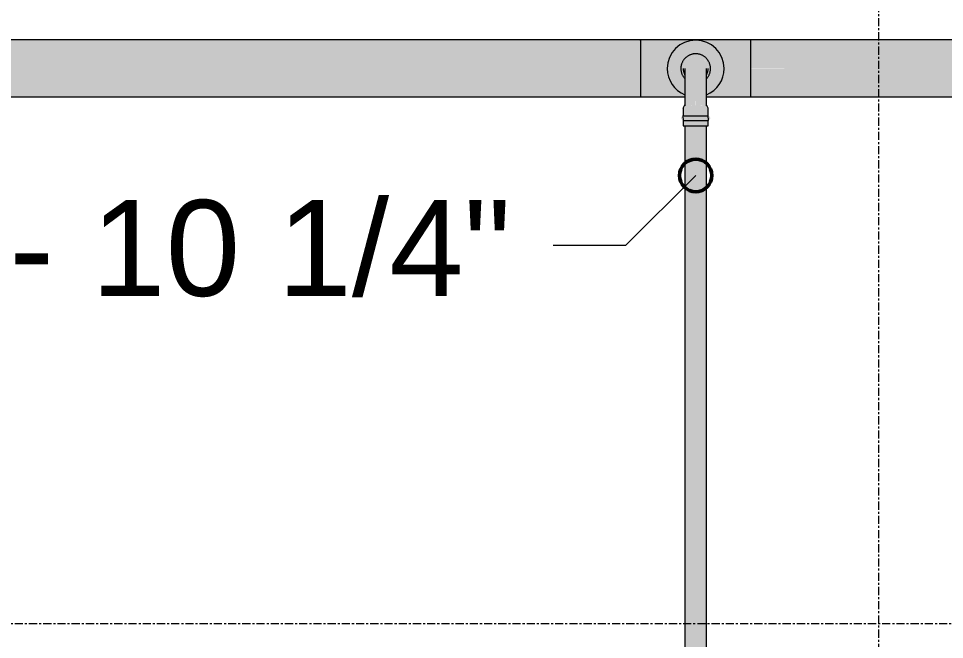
# Model space of a CAD drawing. Header units: inches. Extents: x -3679 to 241, y -496 to 1784.
# Drawn here: x -2848.9 to -2791.9, y 771 to 809.2 of the extents above; entities that cross this region are included whole.
import ezdxf

# ---------------------------------------------------------------- set-up
doc = ezdxf.new("R2010")
doc.units = ezdxf.units.IN
doc.header["$MEASUREMENT"] = 0
doc.linetypes.add('Grid Line', pattern=[0.875, 0.5, -0.125, 0.125, -0.125])
for name, color, linetype, lineweight in [('G-ANNO-DIMS', 251, 'Continuous', 9), ('P-PIPE', 1, 'Continuous', 9), ('S-GRID', 8, 'Continuous', 9)]:
    doc.layers.add(name, color=color, linetype=linetype, lineweight=lineweight)
doc.styles.add('Arial_1', font='arial.ttf', dxfattribs={"height": 5.901198})

# ---------------------------------------------------------------- blocks, each defined once
blk = doc.blocks.new('Victaulic-VicPress316-Elbow 90-45deg Style P568_P571 - Standard-1231055-LOWER PARKING')
at = {"layer": 'P-PIPE'}
for points in [[(-2807.904, 805.511), (-2807.904, 805.761), (-2807.927, 805.803), (-2807.993, 806.019), (-2808.012, 806.138), (-2807.92, 806.483), (-2807.757, 806.7), (-2807.602, 806.8), (-2807.537, 806.832), (-2807.362, 806.875), (-2807.285, 806.887), (-2807.246, 806.903), (-2807.246, 807.048), (-2807.413, 807.033), (-2807.575, 806.987), (-2807.865, 806.806), (-2807.999, 806.651), (-2808.095, 806.469), (-2808.106, 806.315), (-2808.156, 806.136), (-2808.14, 805.978), (-2808.095, 805.803), (-2807.999, 805.622)], [(-2807.904, 805.761), (-2807.891, 806.255), (-2807.838, 806.413), (-2807.77, 806.527), (-2807.691, 806.615), (-2807.641, 806.656), (-2807.539, 806.719), (-2807.401, 806.77), (-2807.36, 806.781), (-2807.246, 806.792), (-2807.246, 806.902), (-2807.294, 806.882), (-2807.411, 806.871), (-2807.602, 806.8), (-2807.793, 806.671), (-2807.92, 806.483), (-2807.968, 806.354), (-2808.013, 806.135), (-2807.968, 805.912), (-2807.92, 805.785)], [(-2806.589, 805.511), (-2806.493, 805.622), (-2806.397, 805.803), (-2806.376, 805.989), (-2806.336, 806.136), (-2806.352, 806.295), (-2806.397, 806.469), (-2806.493, 806.651), (-2806.627, 806.806), (-2806.918, 806.987), (-2807.246, 806.976), (-2807.244, 806.902), (-2807.196, 806.882), (-2807.07, 806.867), (-2806.878, 806.793), (-2806.703, 806.676), (-2806.566, 806.469), (-2806.499, 806.251), (-2806.48, 806.135), (-2806.589, 805.69), (-2806.589, 805.528)], [(-2806.589, 805.762), (-2806.572, 805.787), (-2806.51, 805.989), (-2806.48, 806.135), (-2806.524, 806.358), (-2806.572, 806.485), (-2806.735, 806.7), (-2806.89, 806.8), (-2806.929, 806.823), (-2807.081, 806.871), (-2807.21, 806.887), (-2807.246, 806.887), (-2807.241, 806.79), (-2807.079, 806.766), (-2806.953, 806.719), (-2806.884, 806.679), (-2806.777, 806.591), (-2806.704, 806.501), (-2806.653, 806.411), (-2806.607, 806.277), (-2806.599, 806.247), (-2806.589, 805.787)], [(-2807.36, 804.736), (-2807.246, 804.736), (-2807.246, 806.791), (-2807.36, 806.781), (-2807.471, 806.751), (-2807.641, 806.656), (-2807.669, 806.637), (-2807.75, 806.556), (-2807.816, 806.462), (-2807.879, 806.303), (-2807.894, 806.247), (-2807.904, 805.945), (-2807.894, 804.737), (-2807.471, 804.736)], [(-2807.132, 804.736), (-2806.589, 804.737), (-2806.599, 806.247), (-2806.628, 806.358), (-2806.677, 806.462), (-2806.742, 806.556), (-2806.823, 806.637), (-2806.917, 806.703), (-2807.079, 806.766), (-2807.132, 806.781), (-2807.246, 806.781), (-2807.246, 804.736)], [(-2807.88, 803.874), (-2807.759, 803.892), (-2807.706, 803.904), (-2807.676, 803.885), (-2807.48, 803.886), (-2807.404, 803.88), (-2807.246, 803.908), (-2807.246, 804.736), (-2807.904, 804.737), (-2807.892, 803.89), (-2807.881, 803.874)], [(-2806.673, 803.876), (-2806.61, 803.878), (-2806.589, 803.909), (-2806.599, 804.737), (-2807.246, 804.736), (-2807.233, 803.905), (-2807.071, 803.879), (-2806.89, 803.889), (-2806.816, 803.885), (-2806.765, 803.903), (-2806.676, 803.877)], [(-2807.246, 803.238), (-2807.246, 803.69), (-2808.013, 803.691), (-2807.999, 803.24), (-2807.347, 803.238)], [(-2807.246, 803.69), (-2807.259, 803.905), (-2807.421, 803.879), (-2807.602, 803.889), (-2807.676, 803.885), (-2807.715, 803.907), (-2807.838, 803.877), (-2807.889, 803.885), (-2807.904, 803.909), (-2807.965, 803.83), (-2808.001, 803.752), (-2808, 803.691), (-2807.369, 803.69)], [(-2807.246, 803.69), (-2806.48, 803.691), (-2806.493, 803.771), (-2806.59, 803.906), (-2806.628, 803.877), (-2806.723, 803.889), (-2806.786, 803.904), (-2806.823, 803.885), (-2807.021, 803.885), (-2807.13, 803.887), (-2807.246, 803.908), (-2807.246, 803.69)], [(-2807.246, 803.238), (-2806.48, 803.24), (-2806.493, 803.691), (-2807.246, 803.69), (-2807.246, 803.238)], [(-2807.246, 802.947), (-2807.246, 803.238), (-2808.014, 803.239), (-2808.106, 803.188), (-2808.158, 803.094), (-2808.095, 802.993), (-2808.013, 802.949), (-2807.381, 802.947)], [(-2807.246, 802.609), (-2807.246, 802.947), (-2808.013, 802.948), (-2808.013, 802.61), (-2807.381, 802.609)], [(-2807.246, 802.947), (-2806.48, 802.949), (-2806.381, 803.002), (-2806.334, 803.094), (-2806.397, 803.193), (-2806.48, 803.24), (-2807.246, 803.238), (-2807.246, 803.007)], [(-2807.246, 802.609), (-2806.48, 802.61), (-2806.493, 802.949), (-2807.246, 802.947)]]:
    blk.add_hatch(color=256, dxfattribs=at).paths.add_polyline_path(points, flags=0)
for p, q in [((-2808.013, 806.137), (-2808.013, 806.137)), ((-2808.013, 806.136), (-2808.013, 806.135)), ((-2807.904, 806.135), (-2807.904, 806.133)), ((-2806.589, 806.133), (-2806.589, 806.135)), ((-2806.48, 806.137), (-2806.48, 806.137)), ((-2806.48, 806.135), (-2806.48, 806.136)), ((-2807.904, 804.737), (-2807.904, 803.843)), ((-2806.589, 803.846), (-2806.589, 804.737)), ((-2808.013, 803.691), (-2807.904, 803.909)), ((-2808.013, 803.691), (-2808.013, 803.24)), ((-2806.48, 803.691), (-2806.589, 803.909)), ((-2806.48, 803.24), (-2806.48, 803.691)), ((-2808.013, 802.949), (-2808.013, 802.61)), ((-2806.48, 802.61), (-2806.48, 802.949))]:
    blk.add_line(p, q, dxfattribs=at)
at = {"layer": 'P-PIPE', "flags": 128}
for points in [[(-2807.246, 807.048), (-2807.283, 807.048), (-2807.319, 807.046), (-2807.355, 807.042), (-2807.391, 807.037), (-2807.427, 807.03), (-2807.463, 807.022), (-2807.498, 807.013), (-2807.533, 807.002), (-2807.567, 806.99), (-2807.601, 806.976), (-2807.635, 806.962), (-2807.667, 806.945), (-2807.699, 806.928), (-2807.731, 806.909), (-2807.761, 806.889), (-2807.791, 806.868), (-2807.82, 806.846), (-2807.847, 806.822), (-2807.874, 806.797), (-2807.9, 806.772), (-2807.925, 806.745), (-2807.949, 806.718), (-2807.972, 806.689), (-2807.993, 806.659), (-2808.014, 806.629), (-2808.033, 806.598), (-2808.05, 806.566), (-2808.067, 806.534), (-2808.082, 806.501), (-2808.096, 806.467), (-2808.109, 806.433), (-2808.12, 806.398), (-2808.13, 806.363), (-2808.138, 806.327), (-2808.145, 806.291), (-2808.15, 806.255), (-2808.154, 806.219), (-2808.157, 806.183), (-2808.158, 806.146), (-2808.158, 806.11), (-2808.156, 806.073), (-2808.153, 806.037), (-2808.148, 806.001), (-2808.142, 805.965), (-2808.134, 805.929), (-2808.125, 805.894), (-2808.115, 805.859), (-2808.103, 805.824), (-2808.09, 805.79), (-2808.075, 805.757), (-2808.06, 805.724), (-2808.042, 805.692), (-2808.024, 805.66), (-2808.004, 805.63), (-2807.983, 805.6), (-2807.961, 805.571), (-2807.938, 805.543), (-2807.914, 805.515)], [(-2806.589, 805.505), (-2806.567, 805.528), (-2806.543, 805.555), (-2806.521, 805.584), (-2806.499, 805.613), (-2806.479, 805.644), (-2806.46, 805.675), (-2806.442, 805.707), (-2806.425, 805.739), (-2806.41, 805.772), (-2806.396, 805.806), (-2806.384, 805.84), (-2806.372, 805.875), (-2806.363, 805.91), (-2806.354, 805.946), (-2806.347, 805.981), (-2806.342, 806.017), (-2806.338, 806.054), (-2806.335, 806.09), (-2806.334, 806.127), (-2806.334, 806.163), (-2806.336, 806.199), (-2806.34, 806.236), (-2806.344, 806.272), (-2806.35, 806.308), (-2806.358, 806.344), (-2806.367, 806.379), (-2806.377, 806.414), (-2806.389, 806.448), (-2806.402, 806.482), (-2806.417, 806.516), (-2806.433, 806.549), (-2806.45, 806.581), (-2806.468, 806.612), (-2806.488, 806.643), (-2806.509, 806.673), (-2806.531, 806.702), (-2806.554, 806.73), (-2806.578, 806.758), (-2806.604, 806.784), (-2806.63, 806.809), (-2806.657, 806.833), (-2806.686, 806.856), (-2806.715, 806.878), (-2806.745, 806.898), (-2806.776, 806.918), (-2806.808, 806.936), (-2806.84, 806.953), (-2806.873, 806.969), (-2806.906, 806.983), (-2806.941, 806.996), (-2806.975, 807.007), (-2807.01, 807.017), (-2807.046, 807.026), (-2807.081, 807.033), (-2807.117, 807.039), (-2807.154, 807.044), (-2807.19, 807.047), (-2807.226, 807.048), (-2807.246, 807.048)], [(-2808.013, 806.135), (-2808.012, 806.105), (-2808.01, 806.074), (-2808.007, 806.043), (-2808.003, 806.013), (-2807.997, 805.983), (-2807.991, 805.953), (-2807.983, 805.923), (-2807.974, 805.894), (-2807.963, 805.865), (-2807.952, 805.837), (-2807.94, 805.809), (-2807.926, 805.781), (-2807.911, 805.754)], [(-2807.904, 806.133), (-2807.904, 806.132), (-2807.904, 806.128), (-2807.904, 806.123), (-2807.904, 806.115), (-2807.904, 806.105), (-2807.904, 806.093), (-2807.904, 806.078), (-2807.904, 806.062), (-2807.904, 806.043), (-2807.904, 806.022), (-2807.904, 805.999), (-2807.904, 805.974), (-2807.904, 805.948), (-2807.904, 805.919), (-2807.904, 805.888), (-2807.904, 805.856), (-2807.904, 805.822), (-2807.904, 805.786), (-2807.904, 805.748), (-2807.904, 805.709), (-2807.904, 805.668), (-2807.904, 805.625), (-2807.904, 805.582), (-2807.904, 805.537), (-2807.904, 805.49), (-2807.904, 805.443), (-2807.904, 805.394), (-2807.904, 805.344), (-2807.904, 805.294), (-2807.904, 805.242), (-2807.904, 805.19), (-2807.904, 805.137), (-2807.904, 805.083), (-2807.904, 805.029), (-2807.904, 804.974), (-2807.904, 804.919), (-2807.904, 804.864), (-2807.904, 804.808), (-2807.904, 804.752), (-2807.904, 804.737)], [(-2806.589, 804.737), (-2806.589, 804.793), (-2806.589, 804.849), (-2806.589, 804.904), (-2806.589, 804.959), (-2806.589, 805.014), (-2806.589, 805.069), (-2806.589, 805.122), (-2806.589, 805.176), (-2806.589, 805.228), (-2806.589, 805.28), (-2806.589, 805.331), (-2806.589, 805.381), (-2806.589, 805.43), (-2806.589, 805.478), (-2806.589, 805.524), (-2806.589, 805.57), (-2806.589, 805.614), (-2806.589, 805.657), (-2806.589, 805.698), (-2806.589, 805.737), (-2806.589, 805.776), (-2806.589, 805.812), (-2806.589, 805.847), (-2806.589, 805.88), (-2806.589, 805.911), (-2806.589, 805.94), (-2806.589, 805.967), (-2806.589, 805.993), (-2806.589, 806.016), (-2806.589, 806.037), (-2806.589, 806.057), (-2806.589, 806.074), (-2806.589, 806.089), (-2806.589, 806.102), (-2806.589, 806.112), (-2806.589, 806.121), (-2806.589, 806.127), (-2806.589, 806.131), (-2806.589, 806.133), (-2806.589, 806.133)], [(-2806.585, 805.747), (-2806.57, 805.774), (-2806.556, 805.801), (-2806.543, 805.829), (-2806.532, 805.857), (-2806.521, 805.886), (-2806.512, 805.915), (-2806.504, 805.945), (-2806.497, 805.975), (-2806.491, 806.005), (-2806.486, 806.035), (-2806.483, 806.066), (-2806.481, 806.096), (-2806.48, 806.127), (-2806.48, 806.135)], [(-2807.972, 803.24), (-2807.981, 803.24), (-2807.99, 803.24), (-2807.997, 803.24), (-2808.003, 803.24), (-2808.008, 803.24), (-2808.013, 803.24), (-2808.017, 803.24), (-2808.039, 803.237), (-2808.022, 802.949), (-2808.015, 802.949), (-2808.011, 802.949), (-2808.006, 802.949), (-2808, 802.949), (-2807.994, 802.948), (-2807.986, 802.948), (-2807.977, 802.948), (-2807.967, 802.948), (-2807.956, 802.948), (-2807.944, 802.948), (-2807.93, 802.948), (-2807.916, 802.948), (-2807.9, 802.948), (-2807.884, 802.948), (-2807.866, 802.948), (-2807.848, 802.948), (-2807.828, 802.948), (-2807.808, 802.948), (-2807.786, 802.948), (-2807.764, 802.948), (-2807.741, 802.948), (-2807.717, 802.948), (-2807.693, 802.948), (-2807.667, 802.948), (-2807.641, 802.947), (-2807.615, 802.947), (-2807.588, 802.947), (-2807.56, 802.947), (-2807.532, 802.947), (-2807.503, 802.947), (-2807.474, 802.947), (-2807.444, 802.947), (-2807.415, 802.947), (-2807.385, 802.947), (-2807.354, 802.947), (-2807.324, 802.947), (-2807.293, 802.947), (-2807.263, 802.947), (-2807.246, 802.947)], [(-2807.246, 802.947), (-2807.215, 802.947), (-2807.185, 802.947), (-2807.154, 802.947), (-2807.124, 802.947), (-2807.094, 802.947), (-2807.064, 802.947), (-2807.034, 802.947), (-2807.005, 802.947), (-2806.976, 802.947), (-2806.947, 802.947), (-2806.919, 802.947), (-2806.892, 802.947), (-2806.865, 802.947), (-2806.839, 802.947), (-2806.813, 802.948), (-2806.788, 802.948), (-2806.764, 802.948), (-2806.74, 802.948), (-2806.718, 802.948), (-2806.696, 802.948), (-2806.675, 802.948), (-2806.655, 802.948), (-2806.636, 802.948), (-2806.618, 802.948), (-2806.601, 802.948), (-2806.585, 802.948), (-2806.57, 802.948), (-2806.556, 802.948), (-2806.543, 802.948), (-2806.531, 802.948), (-2806.52, 802.948), (-2806.511, 802.948), (-2806.502, 802.948), (-2806.495, 802.948), (-2806.489, 802.949), (-2806.484, 802.949), (-2806.48, 802.949), (-2806.475, 802.949), (-2806.453, 802.951), (-2806.47, 803.24), (-2806.477, 803.24), (-2806.481, 803.24), (-2806.486, 803.24), (-2806.492, 803.24), (-2806.498, 803.24), (-2806.506, 803.24), (-2806.515, 803.24)]]:
    blk.add_lwpolyline(points, dxfattribs=at)
at = {"layer": 'P-PIPE'}
for centre, major_axis, start_param, end_param in [((-2807.246, 803.24), (0.766, 0), 3.141593, 4.712389), ((-2807.246, 802.949), (0.766, 0), 3.141593, 4.712389), ((-2807.246, 803.24), (0.767, 0), 4.712389, 6.283185), ((-2807.246, 802.949), (0.767, 0), 4.712389, 6.283185), ((-2807.246, 802.61), (0.766, 0), 3.141593, 4.712389), ((-2807.246, 802.61), (0.767, 0), 4.712389, 6.283185)]:
    blk.add_ellipse(centre, major_axis=major_axis, ratio=0.002016, start_param=start_param, end_param=end_param, dxfattribs=at)

msp = doc.modelspace()

# ---------------------------------------------------------------- hatches: boundary and pattern name
at = {"layer": 'P-PIPE'}
for points in [[(-2883.091, 806.146), (-2810.628, 806.146), (-2810.632, 807.896), (-2888.614, 807.896), (-2888.611, 806.738), (-2888.611, 806.146)], [(-2807.904, 804.534), (-2807.904, 804.753), (-2808.027, 804.786), (-2808.599, 805.358), (-2808.809, 806.139), (-2808.599, 806.92), (-2808.027, 807.492), (-2807.246, 807.702), (-2806.465, 807.492), (-2805.893, 806.92), (-2805.684, 806.138), (-2805.893, 805.358), (-2806.465, 804.786), (-2806.589, 804.753), (-2806.589, 804.534), (-2806.371, 804.624), (-2806.009, 804.902), (-2805.731, 805.264), (-2805.556, 805.686), (-2805.496, 806.139), (-2805.556, 806.592), (-2805.731, 807.014), (-2806.009, 807.377), (-2806.371, 807.655), (-2806.793, 807.83), (-2807.246, 807.889), (-2807.699, 807.83), (-2808.131, 807.647), (-2808.484, 807.377), (-2808.762, 807.014), (-2808.936, 806.592), (-2808.996, 806.139), (-2808.936, 805.686), (-2808.762, 805.264), (-2808.484, 804.902), (-2808.121, 804.624), (-2808.008, 804.577)], [(-2798.336, 806.146), (-2704.989, 806.146), (-2704.992, 807.896), (-2803.86, 807.896), (-2803.857, 806.739), (-2803.857, 806.146)], [(-2863.916, 804.396), (-2810.632, 804.397), (-2810.629, 805.479), (-2810.628, 806.146), (-2888.611, 806.142), (-2888.614, 804.396), (-2880.757, 804.396)], [(-2796.554, 804.396), (-2704.992, 804.396), (-2704.989, 805.503), (-2704.989, 806.146), (-2803.857, 806.142), (-2803.86, 804.396)], [(-2807.904, 751.26), (-2807.246, 751.27), (-2807.25, 802.609), (-2807.904, 802.609), (-2807.904, 751.26)], [(-2806.589, 751.26), (-2806.592, 802.61), (-2807.246, 802.609), (-2807.242, 751.262), (-2806.592, 751.26)]]:
    msp.add_hatch(color=256, dxfattribs=at).paths.add_polyline_path(points, flags=0)
h = msp.add_hatch(color=256, dxfattribs=at)
h.paths.add_polyline_path([(-2803.858, 807.52), (-2803.858, 807.52), (-2804.974, 807.585)], flags=0)
h.paths.add_polyline_path([(-2807.246, 807.896), (-2810.632, 807.896), (-2810.629, 806.739), (-2810.628, 806.142), (-2808.996, 806.142), (-2808.936, 806.592), (-2808.812, 806.925), (-2808.762, 807.014), (-2808.614, 807.235), (-2808.375, 807.481), (-2808.093, 807.674), (-2807.83, 807.794), (-2807.54, 807.871), (-2807.292, 807.892)], flags=0)
h.paths.add_polyline_path([(-2803.857, 806.142), (-2803.86, 807.896), (-2807.167, 807.889), (-2806.952, 807.87), (-2806.662, 807.794), (-2806.366, 807.655), (-2806.116, 807.48), (-2805.878, 807.234), (-2805.68, 806.924), (-2805.545, 806.553), (-2805.496, 806.142), (-2804.974, 806.142)], flags=0)
h = msp.add_hatch(color=256, dxfattribs=at)
h.paths.add_polyline_path([(-2806.337, 806.138), (-2805.684, 806.139), (-2805.893, 806.92), (-2806.465, 807.492), (-2807.246, 807.702), (-2808.027, 807.492), (-2808.599, 806.92), (-2808.809, 806.139), (-2808.156, 806.139), (-2808.158, 806.158), (-2808.104, 806.342), (-2808.095, 806.469), (-2807.973, 806.681), (-2807.843, 806.821), (-2807.575, 806.987), (-2807.346, 807.039), (-2807.246, 807.048), (-2807.246, 806.976), (-2806.918, 806.987), (-2806.627, 806.806), (-2806.473, 806.613), (-2806.382, 806.412), (-2806.343, 806.201), (-2806.337, 806.139)], flags=0)
h.paths.add_polyline_path([(-2807.196, 806.882), (-2807.248, 806.902), (-2807.246, 806.902), (-2807.199, 806.882)], flags=0)
h = msp.add_hatch(color=256, dxfattribs=at)
h.paths.add_polyline_path([(-2805.556, 806.592), (-2805.68, 806.924), (-2805.731, 807.014), (-2805.645, 806.807)], flags=0)
h.paths.add_polyline_path([(-2805.731, 807.014), (-2805.878, 807.234), (-2805.961, 807.314), (-2805.733, 807.018)], flags=0)
h.paths.add_polyline_path([(-2807.699, 807.83), (-2807.246, 807.889), (-2806.816, 807.835), (-2806.952, 807.87), (-2807.325, 807.889), (-2807.54, 807.871), (-2807.676, 807.835)], flags=0)
h.paths.add_polyline_path([(-2808.484, 807.377), (-2808.109, 807.66), (-2807.699, 807.83), (-2807.83, 807.794), (-2808.126, 807.655), (-2808.375, 807.481), (-2808.479, 807.381)], flags=0)
h.paths.add_polyline_path([(-2808.762, 807.014), (-2808.541, 807.314), (-2808.638, 807.199), (-2808.759, 807.018)], flags=0)
h.paths.add_polyline_path([(-2806.009, 807.377), (-2806.174, 807.52), (-2806.391, 807.67), (-2806.662, 807.794), (-2806.793, 807.83), (-2806.371, 807.655), (-2806.014, 807.381)], flags=0)
h = msp.add_hatch(color=256, dxfattribs=at)
h.paths.add_polyline_path([(-2810.63, 804.767), (-2810.629, 804.767), (-2809.184, 804.684)], flags=0)
h.paths.add_polyline_path([(-2807.904, 804.396), (-2807.904, 804.528), (-2808.177, 804.664), (-2808.484, 804.902), (-2808.614, 805.052), (-2808.812, 805.361), (-2808.947, 805.732), (-2809.001, 806.142), (-2810.628, 806.142), (-2810.631, 804.396), (-2808.121, 804.396)], flags=0)
h.paths.add_polyline_path([(-2804.974, 804.396), (-2803.86, 804.396), (-2803.857, 805.479), (-2803.857, 806.142), (-2805.496, 806.139), (-2805.556, 805.686), (-2805.731, 805.264), (-2805.878, 805.052), (-2806.009, 804.902), (-2806.179, 804.762), (-2806.372, 804.623), (-2806.589, 804.528), (-2806.589, 804.396)], flags=0)
h = msp.add_hatch(color=256, dxfattribs=at)
h.paths.add_polyline_path([(-2806.589, 804.753), (-2806.465, 804.786), (-2805.893, 805.358), (-2805.684, 806.139), (-2806.336, 806.136), (-2806.334, 806.115), (-2806.388, 805.934), (-2806.397, 805.803), (-2806.519, 805.592), (-2806.589, 805.5), (-2806.589, 804.902)], flags=0)
h.paths.add_polyline_path([(-2807.904, 804.753), (-2807.904, 805.511), (-2808.021, 805.663), (-2808.111, 805.864), (-2808.146, 806.038), (-2808.164, 806.138), (-2808.808, 806.138), (-2808.599, 805.358), (-2808.027, 804.786)], flags=0)
h = msp.add_hatch(color=256, dxfattribs=at)
h.paths.add_polyline_path([(-2807.904, 804.528), (-2807.904, 804.534), (-2808.121, 804.624)], flags=0)
h.paths.add_polyline_path([(-2805.556, 805.686), (-2805.545, 805.732), (-2805.545, 805.768)], flags=0)
h.paths.add_polyline_path([(-2805.731, 805.264), (-2805.635, 805.479), (-2805.68, 805.386)], flags=0)
h.paths.add_polyline_path([(-2806.009, 804.902), (-2805.854, 805.087), (-2805.892, 805.054), (-2806.005, 804.906)], flags=0)

# ---------------------------------------------------------------- linework, layer by layer
at = {"layer": 'G-ANNO-DIMS'}
for p, q in [((-2807.246, 799.562), (-2811.563, 795.245)), ((-2811.563, 795.245), (-2817.503, 795.245))]:
    msp.add_line(p, q, dxfattribs=at)
at = {"layer": 'G-ANNO-DIMS', "lineweight": 50}
msp.add_circle((-2807.246, 799.562), 1, dxfattribs=at)
at = {"layer": 'P-PIPE'}
for p, q in [((-2810.632, 807.896), (-2888.614, 807.896)), ((-2803.86, 807.896), (-2810.632, 807.896)), ((-2704.992, 807.896), (-2803.86, 807.896)), ((-2808.996, 806.142), (-2808.996, 806.139)), ((-2807.904, 806.138), (-2807.904, 806.135)), ((-2806.589, 806.135), (-2806.589, 806.138)), ((-2805.496, 806.139), (-2805.496, 806.142)), ((-2888.614, 804.396), (-2810.632, 804.396)), ((-2810.632, 804.396), (-2807.904, 804.396)), ((-2806.589, 804.396), (-2803.86, 804.396)), ((-2803.86, 804.396), (-2704.992, 804.396)), ((-2807.904, 802.61), (-2807.904, 751.26)), ((-2806.589, 751.26), (-2806.589, 802.61))]:
    msp.add_line(p, q, dxfattribs=at)
for centre, major_axis, ratio, start_param, end_param in [((-2810.632, 806.146), (0, 1.75), 0.002077, 6.151272, 6.28117), ((-2810.632, 806.146), (0, 1.75), 0.002077, 6.021386, 6.151284), ((-2810.632, 806.146), (0, 1.75), 0.002077, 5.759587, 6.020014), ((-2810.632, 806.146), (0, 1.75), 0.002077, 5.760204, 6.01937), ((-2810.632, 806.146), (0, 1.75), 0.002077, 5.498116, 5.757571), ((-2810.632, 806.146), (0, 1.75), 0.002077, 5.497787, 5.757923), ((-2810.632, 806.146), (0, 1.75), 0.002077, 5.236177, 5.495772), ((-2810.632, 806.146), (0, 1.75), 0.002077, 5.235988, 5.495984), ((-2807.246, 806.139), (1.75, 0), 0.999998, 0, 3.141588), ((-2803.86, 806.146), (0, 1.75), 0.002077, 6.151272, 6.28117), ((-2803.86, 806.146), (0, 1.75), 0.002077, 6.021386, 6.151284), ((-2803.86, 806.146), (0, 1.75), 0.002077, 5.759587, 6.020014), ((-2803.86, 806.146), (0, 1.75), 0.002077, 5.760204, 6.01937), ((-2803.86, 806.146), (0, 1.75), 0.002077, 5.497787, 5.757923), ((-2803.86, 806.146), (0, 1.75), 0.002077, 5.498116, 5.757571), ((-2803.86, 806.146), (0, 1.75), 0.002077, 5.235988, 5.495984), ((-2803.86, 806.146), (0, 1.75), 0.002077, 5.236177, 5.495772), ((-2810.632, 806.146), (0, 1.75), 0.002077, 4.974285, 5.233972), ((-2810.632, 806.146), (0, 1.75), 0.002077, 4.974188, 5.234092), ((-2803.86, 806.146), (0, 1.75), 0.002077, 4.974188, 5.234092), ((-2803.86, 806.146), (0, 1.75), 0.002077, 4.974285, 5.233972), ((-2810.632, 806.146), (0, 1.75), 0.002077, 4.712412, 4.972173), ((-2810.632, 806.146), (0, 1.75), 0.002077, 4.712389, 4.972219), ((-2803.86, 806.146), (0, 1.75), 0.002077, 4.712389, 4.972219), ((-2803.86, 806.146), (0, 1.75), 0.002077, 4.712412, 4.972173), ((-2810.632, 806.146), (0, 1.75), 0.002077, 4.18867, 4.448574), ((-2810.632, 806.146), (0, 1.75), 0.002077, 4.18879, 4.448477), ((-2810.632, 806.146), (0, 1.75), 0.002077, 4.450543, 4.710373), ((-2810.632, 806.146), (0, 1.75), 0.002077, 4.45059, 4.71035), ((-2807.246, 806.139), (1.75, 0), 0.999998, 3.141593, 4.323701), ((-2807.246, 806.139), (1.75, 0), 0.999998, 5.101077, 6.283181), ((-2803.86, 806.146), (0, 1.75), 0.002077, 4.45059, 4.71035), ((-2803.86, 806.146), (0, 1.75), 0.002077, 4.450543, 4.710373), ((-2803.86, 806.146), (0, 1.75), 0.002077, 4.18879, 4.448477), ((-2803.86, 806.146), (0, 1.75), 0.002077, 4.18867, 4.448574), ((-2810.632, 806.146), (0, 1.75), 0.002077, 3.926778, 4.186775), ((-2810.632, 806.146), (0, 1.75), 0.002077, 3.926991, 4.186585), ((-2803.86, 806.146), (0, 1.75), 0.002077, 3.926991, 4.186585), ((-2803.86, 806.146), (0, 1.75), 0.002077, 3.926778, 4.186775), ((-2810.632, 806.146), (0, 1.75), 0.002077, 3.402745, 3.663176), ((-2810.632, 806.146), (0, 1.75), 0.002077, 3.403392, 3.662555), ((-2810.632, 806.146), (0, 1.75), 0.002077, 3.664838, 3.924975), ((-2810.632, 806.146), (0, 1.75), 0.002077, 3.665191, 3.924645), ((-2803.86, 806.146), (0, 1.75), 0.002077, 3.402745, 3.663176), ((-2803.86, 806.146), (0, 1.75), 0.002077, 3.403392, 3.662555), ((-2803.86, 806.146), (0, 1.75), 0.002077, 3.665191, 3.924645), ((-2803.86, 806.146), (0, 1.75), 0.002077, 3.664838, 3.924975), ((-2810.632, 806.146), (0, 1.75), 0.002077, 3.141593, 3.401376), ((-2810.632, 806.146), (0, 1.75), 0.002077, 3.141593, 3.27149), ((-2803.86, 806.146), (0, 1.75), 0.002077, 3.141593, 3.401376), ((-2803.86, 806.146), (0, 1.75), 0.002077, 3.141593, 3.27149)]:
    msp.add_ellipse(centre, major_axis=major_axis, ratio=ratio, start_param=start_param, end_param=end_param, dxfattribs=at)
at = {"layer": 'S-GRID', "linetype": 'Grid Line'}
for p, q in [((-2796, 1771.743), (-2796, -484.257)), ((-3666.394, 772), (228, 772))]:
    msp.add_line(p, q, dxfattribs=at)

# ---------------------------------------------------------------- block references
at = {"layer": 'P-PIPE'}
msp.add_blockref('Victaulic-VicPress316-Elbow 90-45deg Style P568_P571 - Standard-1231055-LOWER PARKING', (0, 0), dxfattribs=at)

# ---------------------------------------------------------------- next in the draw order: texts
at = {"layer": 'G-ANNO-DIMS', "insert": (-2877.623, 798.049), "char_height": 5.9012, "width": 60.12, "attachment_point": 1, "line_spacing_factor": 0.938532, "style": 'Arial_1', "bg_fill": 3, "box_fill_scale": 1.25, "bg_fill_color": 0, "bg_fill_transparency": 0}
msp.add_mtext('BOP 7\' - 10 1/4"', dxfattribs=at)

doc.saveas('drawing.dxf')
